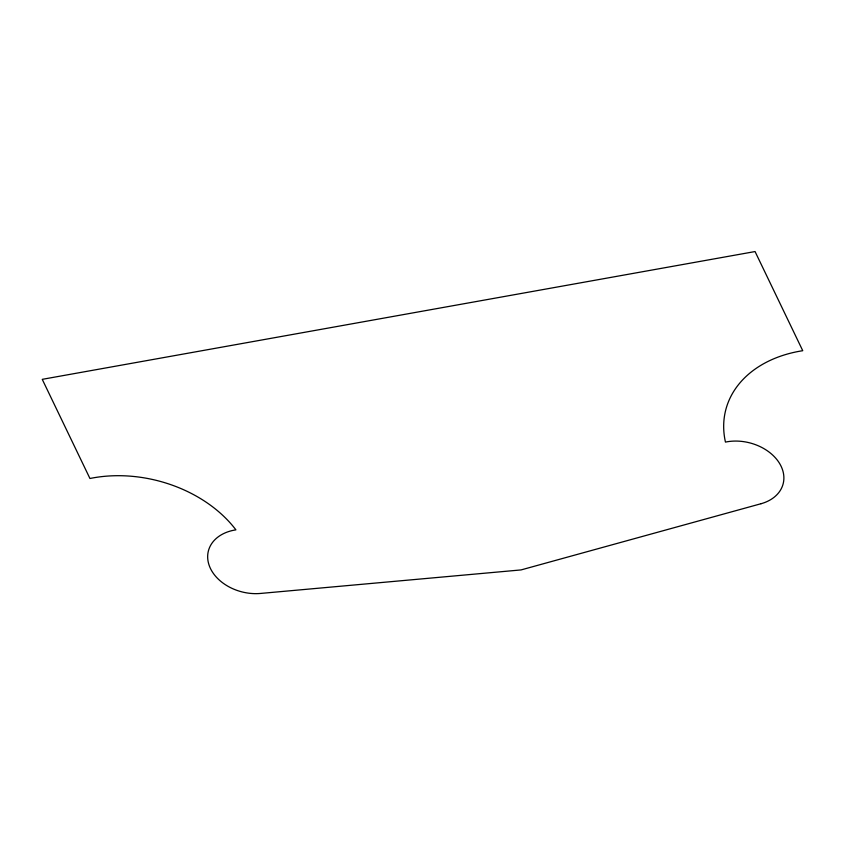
<?xml version="1.0" encoding="UTF-8"?>
<svg xmlns="http://www.w3.org/2000/svg" width="845" height="845" viewBox="0 0 845 845"><rect width="100%" height="100%" fill="white"/><g stroke="black" fill="none" stroke-linecap="round" stroke-linejoin="round"><path stroke-width="1.27" d="M761.018 503.726L521.059 569.921L260.566 593.443A42.641 31.392 14.2 0 1 209.507 566.308A42.641 31.392 14.2 0 1 235.913 529.857A120.106 88.408 14.2 0 0 89.94 478.492L42.25 379.342L755.06 251.556L802.75 350.707A120.106 88.408 14.2 0 0 725.454 442.093A42.641 31.392 14.2 0 1 779.935 464.042A42.641 31.392 14.2 0 1 761.018 503.726"/></g></svg>
